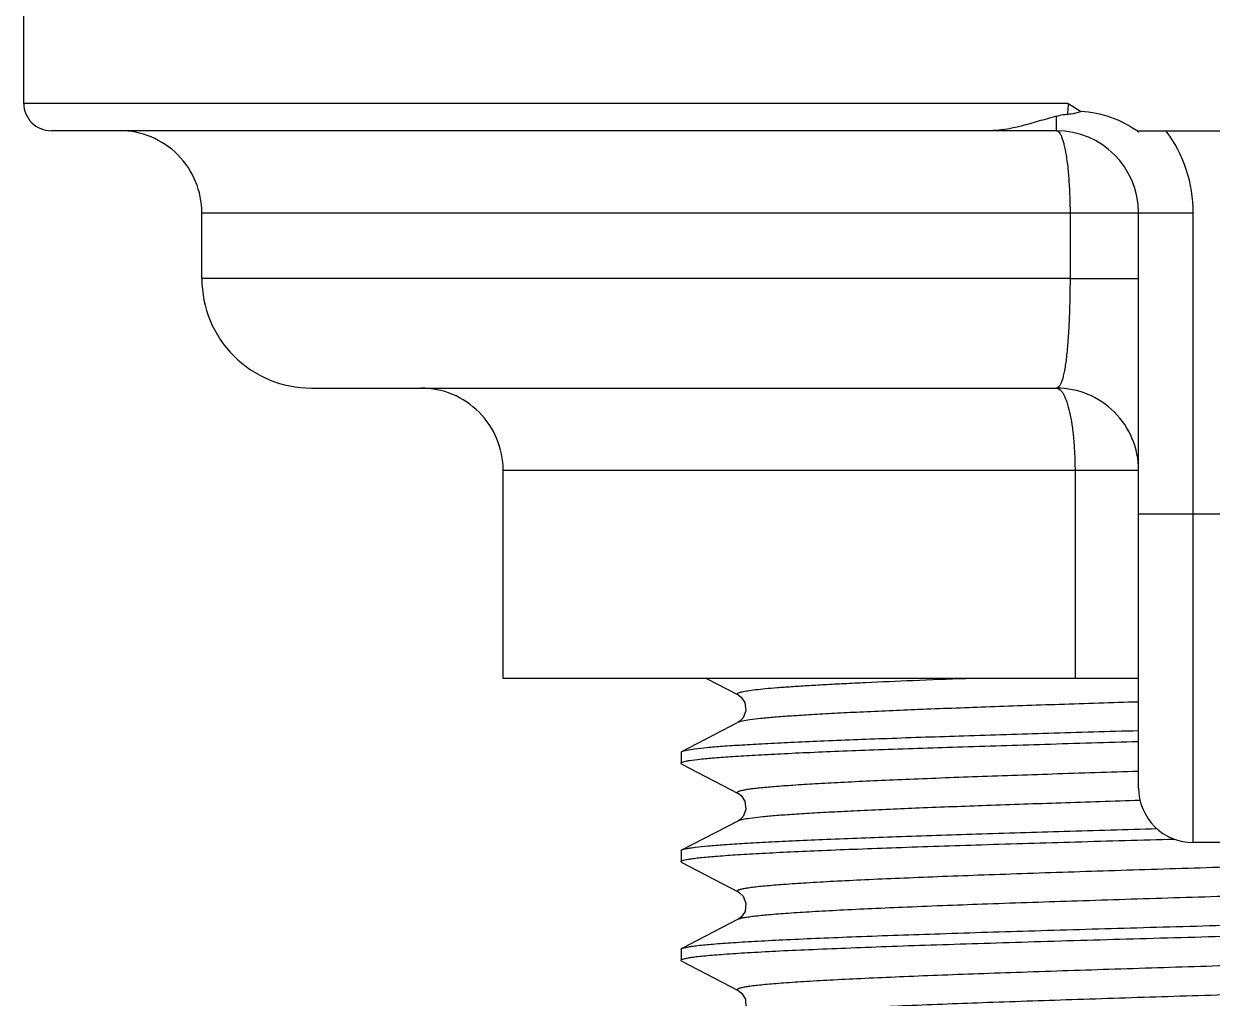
# Model space of a CAD drawing. Header units: millimetres. Extents: x 3495 to 4455, y 26793 to 27144.
# Drawn here: x 4280.01 to 4301.65, y 26969.95 to 26987.7 of the extents above; entities that cross this region are included whole.
import ezdxf

# ---------------------------------------------------------------- set-up
doc = ezdxf.new("R2010")
doc.units = ezdxf.units.MM

msp = doc.modelspace()

# ---------------------------------------------------------------- linework, layer by layer
for points in [[(4280.013, 26986.247), (4280.013, 26986.247), (4280.013, 26988.74), (4280.013, 26988.74)], [(4293.022, 26986.247), (4293.022, 26986.247), (4280.013, 26986.247), (4280.013, 26986.247)], [(4299.029, 26986.247), (4299.029, 26986.247), (4293.022, 26986.247), (4293.022, 26986.247)], [(4299.029, 26986.247), (4299.108, 26986.199), (4299.186, 26986.15), (4299.262, 26986.098)], [(4298.815, 26985.749), (4298.815, 26985.749), (4298.815, 26986.015), (4298.815, 26986.015)], [(4298.815, 26985.749), (4298.815, 26985.749), (4280.512, 26985.749), (4280.512, 26985.749)], [(4300.311, 26984.253), (4300.311, 26985.079), (4299.641, 26985.749), (4298.815, 26985.749)], [(4300.311, 26985.725), (4300.308, 26985.728), (4300.305, 26985.73), (4300.301, 26985.732)], [(4300.311, 26985.725), (4300.311, 26985.725), (4300.311, 26985.749), (4300.311, 26985.749)], [(4300.311, 26985.749), (4300.311, 26985.749), (4304.101, 26985.749), (4304.101, 26985.749)], [(4301.308, 26984.253), (4301.308, 26984.792), (4301.133, 26985.317), (4300.81, 26985.749)], [(4283.255, 26983.057), (4283.255, 26983.057), (4283.255, 26984.253), (4283.255, 26984.253)], [(4283.255, 26984.253), (4283.255, 26984.253), (4301.308, 26984.253), (4301.308, 26984.253)], [(4299.063, 26984.253), (4299.063, 26984.253), (4299.063, 26983.057), (4299.063, 26983.057)], [(4300.311, 26973.783), (4300.311, 26973.783), (4300.311, 26984.253), (4300.311, 26984.253)], [(4301.308, 26972.786), (4301.308, 26972.786), (4301.308, 26984.253), (4301.308, 26984.253)], [(4299.063, 26983.057), (4299.063, 26983.057), (4283.255, 26983.057), (4283.255, 26983.057)], [(4299.063, 26983.057), (4299.063, 26983.057), (4300.311, 26983.057), (4300.311, 26983.057)], [(4285.25, 26981.062), (4285.25, 26981.062), (4298.815, 26981.062), (4298.815, 26981.062)], [(4288.741, 26975.777), (4288.741, 26975.777), (4288.741, 26979.566), (4288.741, 26979.566)], [(4288.741, 26979.566), (4288.741, 26979.566), (4300.311, 26979.566), (4300.311, 26979.566)], [(4299.154, 26979.566), (4299.154, 26979.566), (4299.154, 26975.777), (4299.154, 26975.777)], [(4304.101, 26978.768), (4304.101, 26978.768), (4300.311, 26978.768), (4300.311, 26978.768)], [(4300.311, 26975.777), (4300.311, 26975.777), (4288.741, 26975.777), (4288.741, 26975.777)], [(4292.446, 26975.777), (4292.446, 26975.777), (4293.022, 26975.477), (4293.022, 26975.477)], [(4291.997, 26974.447), (4291.997, 26974.447), (4293.022, 26974.98), (4293.022, 26974.98)], [(4291.982, 26974.431), (4291.982, 26974.431), (4291.997, 26974.447), (4291.997, 26974.447)], [(4291.982, 26974.431), (4291.982, 26974.431), (4291.982, 26974.232), (4291.982, 26974.232)], [(4291.997, 26974.217), (4291.997, 26974.217), (4291.982, 26974.232), (4291.982, 26974.232)], [(4291.997, 26974.217), (4291.997, 26974.217), (4293.022, 26973.682), (4293.022, 26973.682)], [(4291.997, 26972.652), (4291.997, 26972.652), (4293.022, 26973.185), (4293.022, 26973.185)], [(4291.982, 26972.636), (4291.982, 26972.636), (4291.997, 26972.652), (4291.997, 26972.652)], [(4291.982, 26972.636), (4291.982, 26972.636), (4291.982, 26972.437), (4291.982, 26972.437)], [(4303.104, 26972.786), (4303.104, 26972.786), (4301.308, 26972.786), (4301.308, 26972.786)], [(4291.997, 26972.422), (4291.997, 26972.422), (4291.982, 26972.437), (4291.982, 26972.437)], [(4291.997, 26972.422), (4291.997, 26972.422), (4293.022, 26971.888), (4293.022, 26971.888)], [(4293.022, 26971.391), (4293.022, 26971.391), (4291.997, 26970.856), (4291.997, 26970.856)], [(4291.982, 26970.842), (4291.982, 26970.842), (4291.997, 26970.856), (4291.997, 26970.856)], [(4291.982, 26970.842), (4291.982, 26970.842), (4291.982, 26970.642), (4291.982, 26970.642)], [(4291.997, 26970.627), (4291.997, 26970.627), (4291.982, 26970.642), (4291.982, 26970.642)], [(4291.997, 26970.627), (4291.997, 26970.627), (4293.022, 26970.093), (4293.022, 26970.093)]]:
    msp.add_open_spline(points, degree=3)
for points, knots in [([(4280.013, 26986.247), (4280.013, 26986.115), (4280.066, 26985.988), (4280.16, 26985.895), (4280.16, 26985.895), (4280.253, 26985.801), (4280.38, 26985.749), (4280.512, 26985.749)], [0, 0, 0, 0, 0.5, 0.5, 0.5, 0.5, 1, 1, 1, 1]), ([(4299.029, 26986.247), (4299.029, 26986.23), (4299.028, 26986.213), (4299.028, 26986.197), (4299.028, 26986.197), (4299.026, 26986.148), (4299.021, 26986.098), (4299.013, 26986.051)], [0, 0, 0, 0, 0.5, 0.5, 0.5, 0.5, 1, 1, 1, 1]), ([(4298.815, 26986.015), (4298.705, 26985.984), (4298.596, 26985.951), (4298.487, 26985.921), (4298.487, 26985.921), (4298.382, 26985.89), (4298.277, 26985.861), (4298.172, 26985.834), (4298.172, 26985.834), (4297.978, 26985.786), (4297.78, 26985.749), (4297.581, 26985.749)], [0, 0, 0, 0, 0.333333, 0.333333, 0.333333, 0.333333, 0.666667, 0.666667, 0.666667, 0.666667, 1, 1, 1, 1]), ([(4298.815, 26986.015), (4298.831, 26986.02), (4298.846, 26986.024), (4298.863, 26986.028), (4298.863, 26986.028), (4298.912, 26986.039), (4298.963, 26986.047), (4299.013, 26986.051)], [0, 0, 0, 0, 0.5, 0.5, 0.5, 0.5, 1, 1, 1, 1]), ([(4299.013, 26986.051), (4299.034, 26986.053), (4299.056, 26986.055), (4299.077, 26986.058), (4299.077, 26986.058), (4299.14, 26986.065), (4299.203, 26986.078), (4299.262, 26986.098)], [0, 0, 0, 0, 0.5, 0.5, 0.5, 0.5, 1, 1, 1, 1]), ([(4300.301, 26985.732), (4300.151, 26985.841), (4299.983, 26985.928), (4299.807, 26985.99), (4299.807, 26985.99), (4299.632, 26986.052), (4299.447, 26986.088), (4299.262, 26986.098)], [0, 0, 0, 0, 0.5, 0.5, 0.5, 0.5, 1, 1, 1, 1]), ([(4283.255, 26984.253), (4283.255, 26984.649), (4283.098, 26985.03), (4282.817, 26985.311), (4282.817, 26985.311), (4282.536, 26985.591), (4282.155, 26985.749), (4281.759, 26985.749)], [0, 0, 0, 0, 0.5, 0.5, 0.5, 0.5, 1, 1, 1, 1]), ([(4298.815, 26985.749), (4298.833, 26985.749), (4298.851, 26985.735), (4298.863, 26985.72), (4298.863, 26985.72), (4298.873, 26985.709), (4298.88, 26985.696), (4298.886, 26985.684), (4298.886, 26985.684), (4298.896, 26985.668), (4298.903, 26985.651), (4298.91, 26985.635), (4298.91, 26985.635), (4298.918, 26985.614), (4298.925, 26985.593), (4298.932, 26985.572), (4298.932, 26985.572), (4298.94, 26985.547), (4298.946, 26985.522), (4298.953, 26985.496), (4298.953, 26985.496), (4298.968, 26985.435), (4298.98, 26985.373), (4298.99, 26985.311), (4298.99, 26985.311), (4299.003, 26985.235), (4299.013, 26985.16), (4299.021, 26985.084), (4299.021, 26985.084), (4299.031, 26984.998), (4299.038, 26984.912), (4299.044, 26984.826), (4299.044, 26984.826), (4299.057, 26984.634), (4299.063, 26984.443), (4299.063, 26984.253)], [0, 0, 0, 0, 0.111111, 0.111111, 0.111111, 0.111111, 0.222222, 0.222222, 0.222222, 0.222222, 0.333333, 0.333333, 0.333333, 0.333333, 0.444444, 0.444444, 0.444444, 0.444444, 0.555556, 0.555556, 0.555556, 0.555556, 0.666667, 0.666667, 0.666667, 0.666667, 0.777778, 0.777778, 0.777778, 0.777778, 0.888889, 0.888889, 0.888889, 0.888889, 1, 1, 1, 1]), ([(4283.255, 26983.057), (4283.255, 26982.527), (4283.465, 26982.02), (4283.839, 26981.647), (4283.839, 26981.647), (4284.214, 26981.272), (4284.72, 26981.062), (4285.25, 26981.062)], [0, 0, 0, 0, 0.5, 0.5, 0.5, 0.5, 1, 1, 1, 1]), ([(4299.063, 26983.057), (4299.063, 26982.924), (4299.062, 26982.791), (4299.058, 26982.658), (4299.058, 26982.658), (4299.056, 26982.531), (4299.052, 26982.403), (4299.046, 26982.276), (4299.046, 26982.276), (4299.041, 26982.161), (4299.034, 26982.045), (4299.026, 26981.928), (4299.026, 26981.928), (4299.018, 26981.828), (4299.009, 26981.727), (4298.997, 26981.627), (4298.997, 26981.627), (4298.988, 26981.546), (4298.976, 26981.465), (4298.961, 26981.384), (4298.961, 26981.384), (4298.955, 26981.351), (4298.949, 26981.318), (4298.94, 26981.286), (4298.94, 26981.286), (4298.934, 26981.259), (4298.927, 26981.233), (4298.918, 26981.206), (4298.918, 26981.206), (4298.911, 26981.185), (4298.904, 26981.164), (4298.895, 26981.143), (4298.895, 26981.143), (4298.887, 26981.127), (4298.879, 26981.112), (4298.869, 26981.098), (4298.869, 26981.098), (4298.861, 26981.087), (4298.853, 26981.078), (4298.842, 26981.071), (4298.842, 26981.071), (4298.834, 26981.066), (4298.824, 26981.062), (4298.815, 26981.062)], [0, 0, 0, 0, 0.090909, 0.090909, 0.090909, 0.090909, 0.181818, 0.181818, 0.181818, 0.181818, 0.272727, 0.272727, 0.272727, 0.272727, 0.363636, 0.363636, 0.363636, 0.363636, 0.454545, 0.454545, 0.454545, 0.454545, 0.545455, 0.545455, 0.545455, 0.545455, 0.636364, 0.636364, 0.636364, 0.636364, 0.727273, 0.727273, 0.727273, 0.727273, 0.818182, 0.818182, 0.818182, 0.818182, 0.909091, 0.909091, 0.909091, 0.909091, 1, 1, 1, 1]), ([(4288.741, 26979.566), (4288.741, 26979.963), (4288.583, 26980.344), (4288.302, 26980.624), (4288.302, 26980.624), (4288.022, 26980.905), (4287.641, 26981.062), (4287.245, 26981.062)], [0, 0, 0, 0, 0.5, 0.5, 0.5, 0.5, 1, 1, 1, 1]), ([(4300.311, 26979.566), (4300.311, 26979.963), (4300.154, 26980.344), (4299.873, 26980.624), (4299.873, 26980.624), (4299.592, 26980.905), (4299.211, 26981.062), (4298.815, 26981.062)], [0, 0, 0, 0, 0.5, 0.5, 0.5, 0.5, 1, 1, 1, 1]), ([(4298.815, 26981.062), (4298.839, 26981.062), (4298.862, 26981.049), (4298.881, 26981.033), (4298.881, 26981.033), (4298.893, 26981.023), (4298.904, 26981.01), (4298.913, 26980.998), (4298.913, 26980.998), (4298.925, 26980.982), (4298.935, 26980.965), (4298.945, 26980.949), (4298.945, 26980.949), (4298.969, 26980.905), (4298.987, 26980.857), (4299.004, 26980.81), (4299.004, 26980.81), (4299.023, 26980.749), (4299.04, 26980.687), (4299.054, 26980.624), (4299.054, 26980.624), (4299.072, 26980.549), (4299.085, 26980.473), (4299.097, 26980.398), (4299.097, 26980.398), (4299.11, 26980.311), (4299.12, 26980.225), (4299.128, 26980.138), (4299.128, 26980.138), (4299.136, 26980.045), (4299.143, 26979.951), (4299.147, 26979.858), (4299.147, 26979.858), (4299.151, 26979.761), (4299.154, 26979.664), (4299.154, 26979.566)], [0, 0, 0, 0, 0.111111, 0.111111, 0.111111, 0.111111, 0.222222, 0.222222, 0.222222, 0.222222, 0.333333, 0.333333, 0.333333, 0.333333, 0.444444, 0.444444, 0.444444, 0.444444, 0.555556, 0.555556, 0.555556, 0.555556, 0.666667, 0.666667, 0.666667, 0.666667, 0.777778, 0.777778, 0.777778, 0.777778, 0.888889, 0.888889, 0.888889, 0.888889, 1, 1, 1, 1]), ([(4293.022, 26975.477), (4293.017, 26975.48), (4293.012, 26975.482), (4293.009, 26975.486), (4293.009, 26975.486), (4293.006, 26975.49), (4293.005, 26975.493), (4293.005, 26975.496), (4293.005, 26975.496), (4293.006, 26975.5), (4293.009, 26975.503), (4293.013, 26975.505), (4293.013, 26975.505), (4293.018, 26975.51), (4293.024, 26975.512), (4293.029, 26975.514), (4293.029, 26975.514), (4293.049, 26975.523), (4293.071, 26975.529), (4293.093, 26975.534), (4293.093, 26975.534), (4293.127, 26975.541), (4293.161, 26975.547), (4293.195, 26975.552), (4293.195, 26975.552), (4293.241, 26975.559), (4293.289, 26975.565), (4293.336, 26975.571), (4293.336, 26975.571), (4293.396, 26975.578), (4293.456, 26975.584), (4293.515, 26975.59), (4293.515, 26975.59), (4293.588, 26975.597), (4293.66, 26975.603), (4293.732, 26975.608), (4293.732, 26975.608), (4293.816, 26975.615), (4293.901, 26975.622), (4293.986, 26975.627), (4293.986, 26975.627), (4294.082, 26975.634), (4294.178, 26975.64), (4294.274, 26975.646), (4294.274, 26975.646), (4294.382, 26975.652), (4294.489, 26975.659), (4294.597, 26975.665), (4294.597, 26975.665), (4294.716, 26975.672), (4294.834, 26975.677), (4294.953, 26975.683), (4294.953, 26975.683), (4295.082, 26975.69), (4295.21, 26975.696), (4295.34, 26975.702), (4295.34, 26975.702), (4295.627, 26975.716), (4295.913, 26975.728), (4296.201, 26975.74), (4296.201, 26975.74), (4296.522, 26975.753), (4296.843, 26975.765), (4297.165, 26975.777)], [0, 0, 0, 0, 0.0625, 0.0625, 0.0625, 0.0625, 0.125, 0.125, 0.125, 0.125, 0.1875, 0.1875, 0.1875, 0.1875, 0.25, 0.25, 0.25, 0.25, 0.3125, 0.3125, 0.3125, 0.3125, 0.375, 0.375, 0.375, 0.375, 0.4375, 0.4375, 0.4375, 0.4375, 0.5, 0.5, 0.5, 0.5, 0.5625, 0.5625, 0.5625, 0.5625, 0.625, 0.625, 0.625, 0.625, 0.6875, 0.6875, 0.6875, 0.6875, 0.75, 0.75, 0.75, 0.75, 0.8125, 0.8125, 0.8125, 0.8125, 0.875, 0.875, 0.875, 0.875, 0.9375, 0.9375, 0.9375, 0.9375, 1, 1, 1, 1]), ([(4293.022, 26975.477), (4293.022, 26975.477), (4293.029, 26975.473), (4293.029, 26975.473), (4293.029, 26975.473), (4293.029, 26975.473), (4293.077, 26975.436), (4293.077, 26975.436), (4293.077, 26975.436), (4293.077, 26975.436), (4293.145, 26975.336), (4293.145, 26975.336), (4293.145, 26975.336), (4293.145, 26975.336), (4293.163, 26975.185), (4293.163, 26975.185), (4293.163, 26975.185), (4293.163, 26975.185), (4293.109, 26975.059), (4293.109, 26975.059), (4293.109, 26975.059), (4293.109, 26975.059), (4293.048, 26974.998), (4293.048, 26974.998), (4293.048, 26974.998), (4293.048, 26974.998), (4293.022, 26974.98), (4293.022, 26974.98)], [0, 0, 0, 0, 0.142857, 0.142857, 0.142857, 0.142857, 0.285714, 0.285714, 0.285714, 0.285714, 0.428571, 0.428571, 0.428571, 0.428571, 0.571429, 0.571429, 0.571429, 0.571429, 0.714286, 0.714286, 0.714286, 0.714286, 0.857143, 0.857143, 0.857143, 0.857143, 1, 1, 1, 1]), ([(4293.022, 26974.98), (4293.031, 26974.985), (4293.042, 26974.989), (4293.052, 26974.992), (4293.052, 26974.992), (4293.067, 26974.997), (4293.082, 26975), (4293.097, 26975.003), (4293.097, 26975.003), (4293.142, 26975.013), (4293.187, 26975.021), (4293.232, 26975.027), (4293.232, 26975.027), (4293.297, 26975.036), (4293.363, 26975.043), (4293.427, 26975.05), (4293.427, 26975.05), (4293.511, 26975.059), (4293.596, 26975.067), (4293.681, 26975.073), (4293.681, 26975.073), (4293.784, 26975.082), (4293.887, 26975.09), (4293.99, 26975.097), (4293.99, 26975.097), (4294.111, 26975.105), (4294.233, 26975.113), (4294.354, 26975.12), (4294.354, 26975.12), (4294.493, 26975.128), (4294.631, 26975.136), (4294.77, 26975.143), (4294.77, 26975.143), (4294.925, 26975.151), (4295.081, 26975.16), (4295.235, 26975.166), (4295.235, 26975.166), (4295.591, 26975.184), (4295.947, 26975.199), (4296.301, 26975.213), (4296.301, 26975.213), (4296.709, 26975.229), (4297.117, 26975.245), (4297.524, 26975.259), (4297.524, 26975.259), (4297.972, 26975.276), (4298.421, 26975.291), (4298.87, 26975.306), (4298.87, 26975.306), (4299.348, 26975.323), (4299.826, 26975.338), (4300.305, 26975.352)], [0, 0, 0, 0, 0.076923, 0.076923, 0.076923, 0.076923, 0.153846, 0.153846, 0.153846, 0.153846, 0.230769, 0.230769, 0.230769, 0.230769, 0.307692, 0.307692, 0.307692, 0.307692, 0.384615, 0.384615, 0.384615, 0.384615, 0.461538, 0.461538, 0.461538, 0.461538, 0.538462, 0.538462, 0.538462, 0.538462, 0.615385, 0.615385, 0.615385, 0.615385, 0.692308, 0.692308, 0.692308, 0.692308, 0.769231, 0.769231, 0.769231, 0.769231, 0.846154, 0.846154, 0.846154, 0.846154, 0.923077, 0.923077, 0.923077, 0.923077, 1, 1, 1, 1]), ([(4291.997, 26974.447), (4292.007, 26974.452), (4292.018, 26974.455), (4292.029, 26974.458), (4292.029, 26974.458), (4292.045, 26974.463), (4292.061, 26974.467), (4292.078, 26974.47), (4292.078, 26974.47), (4292.128, 26974.481), (4292.178, 26974.487), (4292.228, 26974.494), (4292.228, 26974.494), (4292.302, 26974.503), (4292.375, 26974.511), (4292.449, 26974.517), (4292.449, 26974.517), (4292.544, 26974.527), (4292.64, 26974.534), (4292.735, 26974.542), (4292.735, 26974.542), (4292.853, 26974.55), (4292.97, 26974.558), (4293.088, 26974.566), (4293.088, 26974.566), (4293.226, 26974.574), (4293.365, 26974.581), (4293.504, 26974.589), (4293.504, 26974.589), (4293.663, 26974.597), (4293.82, 26974.605), (4293.979, 26974.613), (4293.979, 26974.613), (4294.157, 26974.621), (4294.335, 26974.629), (4294.512, 26974.636), (4294.512, 26974.636), (4294.919, 26974.654), (4295.325, 26974.669), (4295.732, 26974.684), (4295.732, 26974.684), (4296.198, 26974.701), (4296.665, 26974.717), (4297.132, 26974.732), (4297.132, 26974.732), (4297.644, 26974.748), (4298.158, 26974.763), (4298.67, 26974.779), (4298.67, 26974.779), (4299.216, 26974.795), (4299.762, 26974.811), (4300.307, 26974.827)], [0, 0, 0, 0, 0.076923, 0.076923, 0.076923, 0.076923, 0.153846, 0.153846, 0.153846, 0.153846, 0.230769, 0.230769, 0.230769, 0.230769, 0.307692, 0.307692, 0.307692, 0.307692, 0.384615, 0.384615, 0.384615, 0.384615, 0.461538, 0.461538, 0.461538, 0.461538, 0.538462, 0.538462, 0.538462, 0.538462, 0.615385, 0.615385, 0.615385, 0.615385, 0.692308, 0.692308, 0.692308, 0.692308, 0.769231, 0.769231, 0.769231, 0.769231, 0.846154, 0.846154, 0.846154, 0.846154, 0.923077, 0.923077, 0.923077, 0.923077, 1, 1, 1, 1]), ([(4291.982, 26974.232), (4291.982, 26974.237), (4291.987, 26974.241), (4291.992, 26974.244), (4291.992, 26974.244), (4292.002, 26974.251), (4292.011, 26974.253), (4292.021, 26974.257), (4292.021, 26974.257), (4292.036, 26974.261), (4292.052, 26974.265), (4292.068, 26974.269), (4292.068, 26974.269), (4292.09, 26974.274), (4292.113, 26974.277), (4292.135, 26974.281), (4292.135, 26974.281), (4292.198, 26974.291), (4292.262, 26974.299), (4292.325, 26974.306), (4292.325, 26974.306), (4292.413, 26974.316), (4292.5, 26974.323), (4292.588, 26974.33), (4292.588, 26974.33), (4292.7, 26974.34), (4292.812, 26974.348), (4292.924, 26974.355), (4292.924, 26974.355), (4293.058, 26974.365), (4293.194, 26974.372), (4293.328, 26974.38), (4293.328, 26974.38), (4293.486, 26974.389), (4293.643, 26974.397), (4293.8, 26974.404), (4293.8, 26974.404), (4293.978, 26974.414), (4294.156, 26974.422), (4294.334, 26974.429), (4294.334, 26974.429), (4294.532, 26974.438), (4294.729, 26974.446), (4294.927, 26974.454), (4294.927, 26974.454), (4295.143, 26974.463), (4295.358, 26974.471), (4295.574, 26974.479), (4295.574, 26974.479), (4296.054, 26974.497), (4296.533, 26974.512), (4297.013, 26974.528), (4297.013, 26974.528), (4297.544, 26974.546), (4298.075, 26974.561), (4298.606, 26974.578), (4298.606, 26974.578), (4299.173, 26974.595), (4299.741, 26974.611), (4300.307, 26974.627)], [0, 0, 0, 0, 0.066667, 0.066667, 0.066667, 0.066667, 0.133333, 0.133333, 0.133333, 0.133333, 0.2, 0.2, 0.2, 0.2, 0.266667, 0.266667, 0.266667, 0.266667, 0.333333, 0.333333, 0.333333, 0.333333, 0.4, 0.4, 0.4, 0.4, 0.466667, 0.466667, 0.466667, 0.466667, 0.533333, 0.533333, 0.533333, 0.533333, 0.6, 0.6, 0.6, 0.6, 0.666667, 0.666667, 0.666667, 0.666667, 0.733333, 0.733333, 0.733333, 0.733333, 0.8, 0.8, 0.8, 0.8, 0.866667, 0.866667, 0.866667, 0.866667, 0.933333, 0.933333, 0.933333, 0.933333, 1, 1, 1, 1]), ([(4293.022, 26973.682), (4293.018, 26973.684), (4293.014, 26973.687), (4293.012, 26973.689), (4293.012, 26973.689), (4293.009, 26973.691), (4293.008, 26973.692), (4293.006, 26973.695), (4293.006, 26973.695), (4293.005, 26973.697), (4293.005, 26973.7), (4293.005, 26973.701), (4293.005, 26973.701), (4293.006, 26973.704), (4293.008, 26973.706), (4293.009, 26973.708), (4293.009, 26973.708), (4293.012, 26973.711), (4293.014, 26973.712), (4293.018, 26973.714), (4293.018, 26973.714), (4293.022, 26973.716), (4293.026, 26973.719), (4293.03, 26973.721), (4293.03, 26973.721), (4293.036, 26973.723), (4293.042, 26973.725), (4293.048, 26973.727), (4293.048, 26973.727), (4293.055, 26973.729), (4293.063, 26973.731), (4293.07, 26973.733), (4293.07, 26973.733), (4293.088, 26973.738), (4293.107, 26973.742), (4293.127, 26973.746), (4293.127, 26973.746), (4293.152, 26973.75), (4293.177, 26973.755), (4293.202, 26973.759), (4293.202, 26973.759), (4293.233, 26973.763), (4293.265, 26973.767), (4293.295, 26973.771), (4293.295, 26973.771), (4293.332, 26973.776), (4293.369, 26973.78), (4293.406, 26973.784), (4293.406, 26973.784), (4293.449, 26973.789), (4293.491, 26973.793), (4293.534, 26973.797), (4293.534, 26973.797), (4293.582, 26973.801), (4293.631, 26973.805), (4293.679, 26973.809), (4293.679, 26973.809), (4293.792, 26973.819), (4293.906, 26973.827), (4294.019, 26973.834), (4294.019, 26973.834), (4294.154, 26973.844), (4294.289, 26973.853), (4294.424, 26973.86), (4294.424, 26973.86), (4294.58, 26973.869), (4294.735, 26973.878), (4294.891, 26973.886), (4294.891, 26973.886), (4295.065, 26973.894), (4295.24, 26973.903), (4295.415, 26973.911), (4295.415, 26973.911), (4295.608, 26973.92), (4295.8, 26973.928), (4295.992, 26973.937), (4295.992, 26973.937), (4296.202, 26973.945), (4296.41, 26973.953), (4296.619, 26973.962), (4296.619, 26973.962), (4296.843, 26973.971), (4297.067, 26973.979), (4297.29, 26973.987), (4297.29, 26973.987), (4297.774, 26974.005), (4298.258, 26974.021), (4298.743, 26974.038), (4298.743, 26974.038), (4299.263, 26974.055), (4299.784, 26974.072), (4300.304, 26974.089)], [0, 0, 0, 0, 0.043478, 0.043478, 0.043478, 0.043478, 0.086957, 0.086957, 0.086957, 0.086957, 0.130435, 0.130435, 0.130435, 0.130435, 0.173913, 0.173913, 0.173913, 0.173913, 0.217391, 0.217391, 0.217391, 0.217391, 0.26087, 0.26087, 0.26087, 0.26087, 0.304348, 0.304348, 0.304348, 0.304348, 0.347826, 0.347826, 0.347826, 0.347826, 0.391304, 0.391304, 0.391304, 0.391304, 0.434783, 0.434783, 0.434783, 0.434783, 0.478261, 0.478261, 0.478261, 0.478261, 0.521739, 0.521739, 0.521739, 0.521739, 0.565217, 0.565217, 0.565217, 0.565217, 0.608696, 0.608696, 0.608696, 0.608696, 0.652174, 0.652174, 0.652174, 0.652174, 0.695652, 0.695652, 0.695652, 0.695652, 0.73913, 0.73913, 0.73913, 0.73913, 0.782609, 0.782609, 0.782609, 0.782609, 0.826087, 0.826087, 0.826087, 0.826087, 0.869565, 0.869565, 0.869565, 0.869565, 0.913043, 0.913043, 0.913043, 0.913043, 0.956522, 0.956522, 0.956522, 0.956522, 1, 1, 1, 1]), ([(4293.022, 26973.682), (4293.022, 26973.682), (4293.029, 26973.678), (4293.029, 26973.678), (4293.029, 26973.678), (4293.029, 26973.678), (4293.078, 26973.641), (4293.078, 26973.641), (4293.078, 26973.641), (4293.078, 26973.641), (4293.145, 26973.54), (4293.145, 26973.54), (4293.145, 26973.54), (4293.145, 26973.54), (4293.163, 26973.391), (4293.163, 26973.391), (4293.163, 26973.391), (4293.163, 26973.391), (4293.109, 26973.264), (4293.109, 26973.264), (4293.109, 26973.264), (4293.109, 26973.264), (4293.048, 26973.203), (4293.048, 26973.203), (4293.048, 26973.203), (4293.048, 26973.203), (4293.022, 26973.185), (4293.022, 26973.185)], [0, 0, 0, 0, 0.142857, 0.142857, 0.142857, 0.142857, 0.285714, 0.285714, 0.285714, 0.285714, 0.428571, 0.428571, 0.428571, 0.428571, 0.571429, 0.571429, 0.571429, 0.571429, 0.714286, 0.714286, 0.714286, 0.714286, 0.857143, 0.857143, 0.857143, 0.857143, 1, 1, 1, 1]), ([(4300.311, 26973.783), (4300.311, 26973.519), (4300.416, 26973.265), (4300.603, 26973.078), (4300.603, 26973.078), (4300.79, 26972.891), (4301.043, 26972.786), (4301.308, 26972.786)], [0, 0, 0, 0, 0.5, 0.5, 0.5, 0.5, 1, 1, 1, 1]), ([(4293.022, 26973.185), (4293.031, 26973.19), (4293.042, 26973.195), (4293.052, 26973.197), (4293.052, 26973.197), (4293.067, 26973.202), (4293.082, 26973.205), (4293.098, 26973.209), (4293.098, 26973.209), (4293.142, 26973.219), (4293.187, 26973.226), (4293.233, 26973.232), (4293.233, 26973.232), (4293.299, 26973.241), (4293.363, 26973.249), (4293.429, 26973.256), (4293.429, 26973.256), (4293.514, 26973.264), (4293.599, 26973.272), (4293.683, 26973.279), (4293.683, 26973.279), (4293.787, 26973.288), (4293.89, 26973.295), (4293.994, 26973.303), (4293.994, 26973.303), (4294.116, 26973.311), (4294.238, 26973.318), (4294.36, 26973.326), (4294.36, 26973.326), (4294.499, 26973.334), (4294.639, 26973.342), (4294.778, 26973.349), (4294.778, 26973.349), (4294.934, 26973.357), (4295.089, 26973.365), (4295.245, 26973.372), (4295.245, 26973.372), (4295.602, 26973.389), (4295.959, 26973.405), (4296.316, 26973.419), (4296.316, 26973.419), (4296.725, 26973.436), (4297.134, 26973.451), (4297.543, 26973.465), (4297.543, 26973.465), (4297.994, 26973.482), (4298.444, 26973.497), (4298.895, 26973.512), (4298.895, 26973.512), (4299.374, 26973.528), (4299.854, 26973.544), (4300.334, 26973.559)], [0, 0, 0, 0, 0.076923, 0.076923, 0.076923, 0.076923, 0.153846, 0.153846, 0.153846, 0.153846, 0.230769, 0.230769, 0.230769, 0.230769, 0.307692, 0.307692, 0.307692, 0.307692, 0.384615, 0.384615, 0.384615, 0.384615, 0.461538, 0.461538, 0.461538, 0.461538, 0.538462, 0.538462, 0.538462, 0.538462, 0.615385, 0.615385, 0.615385, 0.615385, 0.692308, 0.692308, 0.692308, 0.692308, 0.769231, 0.769231, 0.769231, 0.769231, 0.846154, 0.846154, 0.846154, 0.846154, 0.923077, 0.923077, 0.923077, 0.923077, 1, 1, 1, 1]), ([(4291.997, 26972.652), (4292.007, 26972.657), (4292.018, 26972.66), (4292.03, 26972.664), (4292.03, 26972.664), (4292.046, 26972.669), (4292.064, 26972.673), (4292.08, 26972.676), (4292.08, 26972.676), (4292.104, 26972.68), (4292.127, 26972.684), (4292.15, 26972.689), (4292.15, 26972.689), (4292.179, 26972.693), (4292.209, 26972.697), (4292.238, 26972.7), (4292.238, 26972.7), (4292.315, 26972.71), (4292.391, 26972.718), (4292.468, 26972.724), (4292.468, 26972.724), (4292.568, 26972.733), (4292.668, 26972.742), (4292.768, 26972.749), (4292.768, 26972.749), (4292.891, 26972.758), (4293.014, 26972.766), (4293.137, 26972.773), (4293.137, 26972.773), (4293.283, 26972.782), (4293.427, 26972.79), (4293.573, 26972.797), (4293.573, 26972.797), (4293.739, 26972.807), (4293.904, 26972.815), (4294.07, 26972.822), (4294.07, 26972.822), (4294.256, 26972.831), (4294.442, 26972.839), (4294.627, 26972.846), (4294.627, 26972.846), (4295.053, 26972.864), (4295.477, 26972.881), (4295.902, 26972.895), (4295.902, 26972.895), (4296.388, 26972.912), (4296.874, 26972.929), (4297.359, 26972.944), (4297.359, 26972.944), (4297.893, 26972.961), (4298.425, 26972.977), (4298.958, 26972.993), (4298.958, 26972.993), (4299.522, 26973.009), (4300.086, 26973.025), (4300.65, 26973.042)], [0, 0, 0, 0, 0.071429, 0.071429, 0.071429, 0.071429, 0.142857, 0.142857, 0.142857, 0.142857, 0.214286, 0.214286, 0.214286, 0.214286, 0.285714, 0.285714, 0.285714, 0.285714, 0.357143, 0.357143, 0.357143, 0.357143, 0.428571, 0.428571, 0.428571, 0.428571, 0.5, 0.5, 0.5, 0.5, 0.571429, 0.571429, 0.571429, 0.571429, 0.642857, 0.642857, 0.642857, 0.642857, 0.714286, 0.714286, 0.714286, 0.714286, 0.785714, 0.785714, 0.785714, 0.785714, 0.857143, 0.857143, 0.857143, 0.857143, 0.928571, 0.928571, 0.928571, 0.928571, 1, 1, 1, 1]), ([(4291.982, 26972.437), (4291.982, 26972.443), (4291.987, 26972.447), (4291.993, 26972.45), (4291.993, 26972.45), (4292.003, 26972.457), (4292.014, 26972.46), (4292.024, 26972.463), (4292.024, 26972.463), (4292.041, 26972.468), (4292.059, 26972.472), (4292.076, 26972.476), (4292.076, 26972.476), (4292.101, 26972.481), (4292.125, 26972.485), (4292.149, 26972.488), (4292.149, 26972.488), (4292.181, 26972.493), (4292.213, 26972.497), (4292.243, 26972.502), (4292.243, 26972.502), (4292.282, 26972.507), (4292.32, 26972.511), (4292.358, 26972.515), (4292.358, 26972.515), (4292.454, 26972.525), (4292.55, 26972.533), (4292.646, 26972.541), (4292.646, 26972.541), (4292.769, 26972.55), (4292.891, 26972.558), (4293.014, 26972.566), (4293.014, 26972.566), (4293.161, 26972.576), (4293.309, 26972.584), (4293.456, 26972.592), (4293.456, 26972.592), (4293.628, 26972.601), (4293.8, 26972.61), (4293.971, 26972.618), (4293.971, 26972.618), (4294.165, 26972.627), (4294.359, 26972.635), (4294.553, 26972.644), (4294.553, 26972.644), (4294.768, 26972.653), (4294.983, 26972.662), (4295.198, 26972.669), (4295.198, 26972.669), (4295.432, 26972.679), (4295.666, 26972.688), (4295.9, 26972.696), (4295.9, 26972.696), (4296.418, 26972.714), (4296.935, 26972.731), (4297.454, 26972.748), (4297.454, 26972.748), (4298.023, 26972.766), (4298.593, 26972.782), (4299.163, 26972.799), (4299.163, 26972.799), (4299.766, 26972.817), (4300.369, 26972.834), (4300.972, 26972.851)], [0, 0, 0, 0, 0.0625, 0.0625, 0.0625, 0.0625, 0.125, 0.125, 0.125, 0.125, 0.1875, 0.1875, 0.1875, 0.1875, 0.25, 0.25, 0.25, 0.25, 0.3125, 0.3125, 0.3125, 0.3125, 0.375, 0.375, 0.375, 0.375, 0.4375, 0.4375, 0.4375, 0.4375, 0.5, 0.5, 0.5, 0.5, 0.5625, 0.5625, 0.5625, 0.5625, 0.625, 0.625, 0.625, 0.625, 0.6875, 0.6875, 0.6875, 0.6875, 0.75, 0.75, 0.75, 0.75, 0.8125, 0.8125, 0.8125, 0.8125, 0.875, 0.875, 0.875, 0.875, 0.9375, 0.9375, 0.9375, 0.9375, 1, 1, 1, 1]), ([(4293.022, 26971.888), (4293.015, 26971.891), (4293.008, 26971.895), (4293.006, 26971.902), (4293.006, 26971.902), (4293.005, 26971.903), (4293.005, 26971.907), (4293.006, 26971.908), (4293.006, 26971.908), (4293.008, 26971.912), (4293.009, 26971.913), (4293.012, 26971.916), (4293.012, 26971.916), (4293.016, 26971.918), (4293.019, 26971.921), (4293.024, 26971.923), (4293.024, 26971.923), (4293.029, 26971.925), (4293.035, 26971.927), (4293.041, 26971.93), (4293.041, 26971.93), (4293.048, 26971.932), (4293.056, 26971.934), (4293.063, 26971.937), (4293.063, 26971.937), (4293.073, 26971.939), (4293.082, 26971.942), (4293.091, 26971.943), (4293.091, 26971.943), (4293.115, 26971.949), (4293.14, 26971.953), (4293.164, 26971.957), (4293.164, 26971.957), (4293.195, 26971.963), (4293.226, 26971.967), (4293.258, 26971.972), (4293.258, 26971.972), (4293.297, 26971.977), (4293.335, 26971.982), (4293.374, 26971.986), (4293.374, 26971.986), (4293.42, 26971.991), (4293.466, 26971.996), (4293.511, 26972), (4293.511, 26972), (4293.564, 26972.005), (4293.617, 26972.01), (4293.669, 26972.014), (4293.669, 26972.014), (4293.729, 26972.019), (4293.788, 26972.023), (4293.848, 26972.028), (4293.848, 26972.028), (4293.987, 26972.038), (4294.126, 26972.047), (4294.265, 26972.055), (4294.265, 26972.055), (4294.429, 26972.066), (4294.594, 26972.075), (4294.758, 26972.084), (4294.758, 26972.084), (4294.947, 26972.094), (4295.136, 26972.103), (4295.324, 26972.112), (4295.324, 26972.112), (4295.535, 26972.122), (4295.746, 26972.131), (4295.956, 26972.14), (4295.956, 26972.14), (4296.187, 26972.149), (4296.417, 26972.159), (4296.648, 26972.168), (4296.648, 26972.168), (4296.896, 26972.178), (4297.145, 26972.187), (4297.393, 26972.196), (4297.393, 26972.196), (4297.657, 26972.206), (4297.921, 26972.215), (4298.185, 26972.224), (4298.185, 26972.224), (4298.749, 26972.243), (4299.313, 26972.262), (4299.877, 26972.28), (4299.877, 26972.28), (4300.471, 26972.299), (4301.064, 26972.318), (4301.658, 26972.336), (4301.658, 26972.336), (4302.259, 26972.355), (4302.86, 26972.374), (4303.46, 26972.392), (4303.46, 26972.392), (4304.045, 26972.41), (4304.63, 26972.429), (4305.215, 26972.448), (4305.215, 26972.448), (4305.76, 26972.467), (4306.307, 26972.485), (4306.853, 26972.504), (4306.853, 26972.504), (4307.34, 26972.522), (4307.826, 26972.541), (4308.313, 26972.561), (4308.313, 26972.561), (4308.528, 26972.57), (4308.743, 26972.579), (4308.958, 26972.589), (4308.958, 26972.589), (4309.151, 26972.597), (4309.345, 26972.606), (4309.538, 26972.616), (4309.538, 26972.616), (4309.708, 26972.625), (4309.878, 26972.635), (4310.048, 26972.645), (4310.048, 26972.645), (4310.192, 26972.654), (4310.337, 26972.663), (4310.482, 26972.673), (4310.482, 26972.673), (4310.6, 26972.681), (4310.718, 26972.69), (4310.836, 26972.701), (4310.836, 26972.701), (4310.926, 26972.709), (4311.017, 26972.718), (4311.107, 26972.728), (4311.107, 26972.728), (4311.141, 26972.733), (4311.176, 26972.738), (4311.21, 26972.743), (4311.21, 26972.743), (4311.238, 26972.747), (4311.265, 26972.752), (4311.293, 26972.757), (4311.293, 26972.757), (4311.312, 26972.761), (4311.332, 26972.765), (4311.352, 26972.771), (4311.352, 26972.771), (4311.366, 26972.774), (4311.378, 26972.778), (4311.391, 26972.785)], [0, 0, 0, 0, 0.027778, 0.027778, 0.027778, 0.027778, 0.055556, 0.055556, 0.055556, 0.055556, 0.083333, 0.083333, 0.083333, 0.083333, 0.111111, 0.111111, 0.111111, 0.111111, 0.138889, 0.138889, 0.138889, 0.138889, 0.166667, 0.166667, 0.166667, 0.166667, 0.194444, 0.194444, 0.194444, 0.194444, 0.222222, 0.222222, 0.222222, 0.222222, 0.25, 0.25, 0.25, 0.25, 0.277778, 0.277778, 0.277778, 0.277778, 0.305556, 0.305556, 0.305556, 0.305556, 0.333333, 0.333333, 0.333333, 0.333333, 0.361111, 0.361111, 0.361111, 0.361111, 0.388889, 0.388889, 0.388889, 0.388889, 0.416667, 0.416667, 0.416667, 0.416667, 0.444444, 0.444444, 0.444444, 0.444444, 0.472222, 0.472222, 0.472222, 0.472222, 0.5, 0.5, 0.5, 0.5, 0.527778, 0.527778, 0.527778, 0.527778, 0.555556, 0.555556, 0.555556, 0.555556, 0.583333, 0.583333, 0.583333, 0.583333, 0.611111, 0.611111, 0.611111, 0.611111, 0.638889, 0.638889, 0.638889, 0.638889, 0.666667, 0.666667, 0.666667, 0.666667, 0.694444, 0.694444, 0.694444, 0.694444, 0.722222, 0.722222, 0.722222, 0.722222, 0.75, 0.75, 0.75, 0.75, 0.777778, 0.777778, 0.777778, 0.777778, 0.805556, 0.805556, 0.805556, 0.805556, 0.833333, 0.833333, 0.833333, 0.833333, 0.861111, 0.861111, 0.861111, 0.861111, 0.888889, 0.888889, 0.888889, 0.888889, 0.916667, 0.916667, 0.916667, 0.916667, 0.944444, 0.944444, 0.944444, 0.944444, 0.972222, 0.972222, 0.972222, 0.972222, 1, 1, 1, 1]), ([(4293.022, 26971.391), (4293.034, 26971.397), (4293.047, 26971.402), (4293.059, 26971.405), (4293.059, 26971.405), (4293.079, 26971.411), (4293.099, 26971.415), (4293.12, 26971.419), (4293.12, 26971.419), (4293.147, 26971.424), (4293.174, 26971.429), (4293.201, 26971.433), (4293.201, 26971.433), (4293.236, 26971.438), (4293.27, 26971.443), (4293.305, 26971.447), (4293.305, 26971.447), (4293.395, 26971.458), (4293.486, 26971.467), (4293.576, 26971.475), (4293.576, 26971.475), (4293.694, 26971.485), (4293.812, 26971.495), (4293.93, 26971.503), (4293.93, 26971.503), (4294.075, 26971.514), (4294.22, 26971.523), (4294.365, 26971.531), (4294.365, 26971.531), (4294.534, 26971.541), (4294.704, 26971.55), (4294.874, 26971.559), (4294.874, 26971.559), (4295.068, 26971.569), (4295.26, 26971.579), (4295.454, 26971.587), (4295.454, 26971.587), (4295.669, 26971.597), (4295.884, 26971.606), (4296.099, 26971.615), (4296.099, 26971.615), (4296.586, 26971.636), (4297.073, 26971.654), (4297.559, 26971.672), (4297.559, 26971.672), (4298.105, 26971.691), (4298.651, 26971.71), (4299.197, 26971.727), (4299.197, 26971.727), (4299.782, 26971.746), (4300.367, 26971.765), (4300.951, 26971.784), (4300.951, 26971.784), (4301.552, 26971.802), (4302.153, 26971.821), (4302.754, 26971.839), (4302.754, 26971.839), (4303.347, 26971.858), (4303.942, 26971.877), (4304.535, 26971.896), (4304.535, 26971.896), (4305.099, 26971.913), (4305.663, 26971.932), (4306.227, 26971.952), (4306.227, 26971.952), (4306.491, 26971.961), (4306.755, 26971.97), (4307.018, 26971.98), (4307.018, 26971.98), (4307.267, 26971.989), (4307.515, 26971.998), (4307.764, 26972.008), (4307.764, 26972.008), (4307.995, 26972.017), (4308.226, 26972.026), (4308.456, 26972.036), (4308.456, 26972.036), (4308.667, 26972.045), (4308.877, 26972.054), (4309.087, 26972.064), (4309.087, 26972.064), (4309.276, 26972.073), (4309.465, 26972.082), (4309.653, 26972.092), (4309.653, 26972.092), (4309.818, 26972.1), (4309.982, 26972.11), (4310.147, 26972.12), (4310.147, 26972.12), (4310.286, 26972.129), (4310.425, 26972.138), (4310.564, 26972.148), (4310.564, 26972.148), (4310.624, 26972.153), (4310.684, 26972.157), (4310.742, 26972.162), (4310.742, 26972.162), (4310.796, 26972.167), (4310.848, 26972.171), (4310.901, 26972.176), (4310.901, 26972.176), (4310.947, 26972.18), (4310.993, 26972.185), (4311.038, 26972.19), (4311.038, 26972.19), (4311.077, 26972.194), (4311.116, 26972.199), (4311.154, 26972.204), (4311.154, 26972.204), (4311.185, 26972.208), (4311.217, 26972.213), (4311.249, 26972.218), (4311.249, 26972.218), (4311.273, 26972.222), (4311.297, 26972.227), (4311.321, 26972.232), (4311.321, 26972.232), (4311.33, 26972.234), (4311.339, 26972.237), (4311.349, 26972.239), (4311.349, 26972.239), (4311.357, 26972.242), (4311.364, 26972.243), (4311.371, 26972.247), (4311.371, 26972.247), (4311.377, 26972.248), (4311.383, 26972.251), (4311.388, 26972.253), (4311.388, 26972.253), (4311.392, 26972.255), (4311.396, 26972.257), (4311.4, 26972.26), (4311.4, 26972.26), (4311.402, 26972.262), (4311.405, 26972.264), (4311.406, 26972.267), (4311.406, 26972.267), (4311.406, 26972.27), (4311.406, 26972.272), (4311.406, 26972.274), (4311.406, 26972.274), (4311.405, 26972.281), (4311.396, 26972.285), (4311.391, 26972.288)], [0, 0, 0, 0, 0.027778, 0.027778, 0.027778, 0.027778, 0.055556, 0.055556, 0.055556, 0.055556, 0.083333, 0.083333, 0.083333, 0.083333, 0.111111, 0.111111, 0.111111, 0.111111, 0.138889, 0.138889, 0.138889, 0.138889, 0.166667, 0.166667, 0.166667, 0.166667, 0.194444, 0.194444, 0.194444, 0.194444, 0.222222, 0.222222, 0.222222, 0.222222, 0.25, 0.25, 0.25, 0.25, 0.277778, 0.277778, 0.277778, 0.277778, 0.305556, 0.305556, 0.305556, 0.305556, 0.333333, 0.333333, 0.333333, 0.333333, 0.361111, 0.361111, 0.361111, 0.361111, 0.388889, 0.388889, 0.388889, 0.388889, 0.416667, 0.416667, 0.416667, 0.416667, 0.444444, 0.444444, 0.444444, 0.444444, 0.472222, 0.472222, 0.472222, 0.472222, 0.5, 0.5, 0.5, 0.5, 0.527778, 0.527778, 0.527778, 0.527778, 0.555556, 0.555556, 0.555556, 0.555556, 0.583333, 0.583333, 0.583333, 0.583333, 0.611111, 0.611111, 0.611111, 0.611111, 0.638889, 0.638889, 0.638889, 0.638889, 0.666667, 0.666667, 0.666667, 0.666667, 0.694444, 0.694444, 0.694444, 0.694444, 0.722222, 0.722222, 0.722222, 0.722222, 0.75, 0.75, 0.75, 0.75, 0.777778, 0.777778, 0.777778, 0.777778, 0.805556, 0.805556, 0.805556, 0.805556, 0.833333, 0.833333, 0.833333, 0.833333, 0.861111, 0.861111, 0.861111, 0.861111, 0.888889, 0.888889, 0.888889, 0.888889, 0.916667, 0.916667, 0.916667, 0.916667, 0.944444, 0.944444, 0.944444, 0.944444, 0.972222, 0.972222, 0.972222, 0.972222, 1, 1, 1, 1]), ([(4293.022, 26971.888), (4293.022, 26971.888), (4293.047, 26971.872), (4293.047, 26971.872), (4293.047, 26971.872), (4293.047, 26971.872), (4293.109, 26971.81), (4293.109, 26971.81), (4293.109, 26971.81), (4293.109, 26971.81), (4293.163, 26971.68), (4293.163, 26971.68), (4293.163, 26971.68), (4293.163, 26971.68), (4293.146, 26971.534), (4293.146, 26971.534), (4293.146, 26971.534), (4293.146, 26971.534), (4293.082, 26971.436), (4293.082, 26971.436), (4293.082, 26971.436), (4293.082, 26971.436), (4293.032, 26971.397), (4293.032, 26971.397), (4293.032, 26971.397), (4293.032, 26971.397), (4293.022, 26971.391), (4293.022, 26971.391)], [0, 0, 0, 0, 0.142857, 0.142857, 0.142857, 0.142857, 0.285714, 0.285714, 0.285714, 0.285714, 0.428571, 0.428571, 0.428571, 0.428571, 0.571429, 0.571429, 0.571429, 0.571429, 0.714286, 0.714286, 0.714286, 0.714286, 0.857143, 0.857143, 0.857143, 0.857143, 1, 1, 1, 1]), ([(4291.982, 26970.642), (4291.982, 26970.648), (4291.988, 26970.653), (4291.995, 26970.656), (4291.995, 26970.656), (4292.007, 26970.664), (4292.019, 26970.667), (4292.031, 26970.67), (4292.031, 26970.67), (4292.051, 26970.675), (4292.072, 26970.68), (4292.093, 26970.684), (4292.093, 26970.684), (4292.122, 26970.689), (4292.15, 26970.694), (4292.179, 26970.698), (4292.179, 26970.698), (4292.215, 26970.704), (4292.252, 26970.708), (4292.289, 26970.712), (4292.289, 26970.712), (4292.333, 26970.718), (4292.378, 26970.722), (4292.423, 26970.726), (4292.423, 26970.726), (4292.535, 26970.737), (4292.648, 26970.746), (4292.761, 26970.754), (4292.761, 26970.754), (4292.904, 26970.765), (4293.047, 26970.774), (4293.19, 26970.783), (4293.19, 26970.783), (4293.362, 26970.792), (4293.534, 26970.802), (4293.706, 26970.811), (4293.706, 26970.811), (4293.904, 26970.821), (4294.104, 26970.83), (4294.303, 26970.838), (4294.303, 26970.838), (4294.527, 26970.848), (4294.752, 26970.857), (4294.977, 26970.866), (4294.977, 26970.866), (4295.225, 26970.876), (4295.472, 26970.886), (4295.72, 26970.895), (4295.72, 26970.895), (4295.989, 26970.904), (4296.257, 26970.914), (4296.526, 26970.923), (4296.526, 26970.923), (4296.813, 26970.932), (4297.1, 26970.941), (4297.387, 26970.95), (4297.387, 26970.95), (4297.689, 26970.96), (4297.992, 26970.969), (4298.294, 26970.979), (4298.294, 26970.979), (4298.933, 26970.998), (4299.572, 26971.017), (4300.212, 26971.035), (4300.212, 26971.035), (4300.876, 26971.053), (4301.541, 26971.072), (4302.206, 26971.091)], [0, 0, 0, 0, 0.058824, 0.058824, 0.058824, 0.058824, 0.117647, 0.117647, 0.117647, 0.117647, 0.176471, 0.176471, 0.176471, 0.176471, 0.235294, 0.235294, 0.235294, 0.235294, 0.294118, 0.294118, 0.294118, 0.294118, 0.352941, 0.352941, 0.352941, 0.352941, 0.411765, 0.411765, 0.411765, 0.411765, 0.470588, 0.470588, 0.470588, 0.470588, 0.529412, 0.529412, 0.529412, 0.529412, 0.588235, 0.588235, 0.588235, 0.588235, 0.647059, 0.647059, 0.647059, 0.647059, 0.705882, 0.705882, 0.705882, 0.705882, 0.764706, 0.764706, 0.764706, 0.764706, 0.823529, 0.823529, 0.823529, 0.823529, 0.882353, 0.882353, 0.882353, 0.882353, 0.941176, 0.941176, 0.941176, 0.941176, 1, 1, 1, 1]), ([(4291.997, 26970.856), (4292.009, 26970.863), (4292.021, 26970.867), (4292.035, 26970.871), (4292.035, 26970.871), (4292.055, 26970.876), (4292.075, 26970.88), (4292.095, 26970.884), (4292.095, 26970.884), (4292.122, 26970.889), (4292.15, 26970.894), (4292.178, 26970.897), (4292.178, 26970.897), (4292.213, 26970.902), (4292.248, 26970.907), (4292.283, 26970.911), (4292.283, 26970.911), (4292.375, 26970.922), (4292.469, 26970.93), (4292.562, 26970.938), (4292.562, 26970.938), (4292.683, 26970.948), (4292.804, 26970.957), (4292.926, 26970.965), (4292.926, 26970.965), (4293.075, 26970.975), (4293.224, 26970.984), (4293.373, 26970.992), (4293.373, 26970.992), (4293.549, 26971.002), (4293.725, 26971.011), (4293.9, 26971.019), (4293.9, 26971.019), (4294.101, 26971.029), (4294.301, 26971.038), (4294.503, 26971.047), (4294.503, 26971.047), (4294.726, 26971.056), (4294.95, 26971.065), (4295.173, 26971.073), (4295.173, 26971.073), (4295.682, 26971.093), (4296.19, 26971.111), (4296.698, 26971.127), (4296.698, 26971.127), (4297.272, 26971.146), (4297.846, 26971.165), (4298.42, 26971.182), (4298.42, 26971.182), (4299.04, 26971.2), (4299.659, 26971.219), (4300.279, 26971.236), (4300.279, 26971.236), (4300.921, 26971.254), (4301.564, 26971.272), (4302.206, 26971.29)], [0, 0, 0, 0, 0.071429, 0.071429, 0.071429, 0.071429, 0.142857, 0.142857, 0.142857, 0.142857, 0.214286, 0.214286, 0.214286, 0.214286, 0.285714, 0.285714, 0.285714, 0.285714, 0.357143, 0.357143, 0.357143, 0.357143, 0.428571, 0.428571, 0.428571, 0.428571, 0.5, 0.5, 0.5, 0.5, 0.571429, 0.571429, 0.571429, 0.571429, 0.642857, 0.642857, 0.642857, 0.642857, 0.714286, 0.714286, 0.714286, 0.714286, 0.785714, 0.785714, 0.785714, 0.785714, 0.857143, 0.857143, 0.857143, 0.857143, 0.928571, 0.928571, 0.928571, 0.928571, 1, 1, 1, 1]), ([(4293.022, 26970.093), (4293.015, 26970.096), (4293.008, 26970.1), (4293.006, 26970.107), (4293.006, 26970.107), (4293.005, 26970.109), (4293.005, 26970.112), (4293.006, 26970.114), (4293.006, 26970.114), (4293.008, 26970.117), (4293.009, 26970.119), (4293.012, 26970.121), (4293.012, 26970.121), (4293.016, 26970.124), (4293.019, 26970.126), (4293.024, 26970.128), (4293.024, 26970.128), (4293.029, 26970.13), (4293.035, 26970.133), (4293.041, 26970.134), (4293.041, 26970.134), (4293.048, 26970.138), (4293.056, 26970.139), (4293.063, 26970.142), (4293.063, 26970.142), (4293.073, 26970.144), (4293.082, 26970.147), (4293.092, 26970.149), (4293.092, 26970.149), (4293.116, 26970.154), (4293.14, 26970.159), (4293.164, 26970.163), (4293.164, 26970.163), (4293.196, 26970.168), (4293.227, 26970.173), (4293.259, 26970.177), (4293.259, 26970.177), (4293.297, 26970.182), (4293.335, 26970.187), (4293.374, 26970.191), (4293.374, 26970.191), (4293.42, 26970.196), (4293.466, 26970.201), (4293.511, 26970.205), (4293.511, 26970.205), (4293.564, 26970.21), (4293.617, 26970.214), (4293.669, 26970.219), (4293.669, 26970.219), (4293.729, 26970.224), (4293.789, 26970.228), (4293.848, 26970.233), (4293.848, 26970.233), (4293.987, 26970.243), (4294.126, 26970.252), (4294.266, 26970.261), (4294.266, 26970.261), (4294.43, 26970.272), (4294.595, 26970.281), (4294.759, 26970.289), (4294.759, 26970.289), (4294.948, 26970.299), (4295.137, 26970.308), (4295.325, 26970.317), (4295.325, 26970.317), (4295.535, 26970.327), (4295.746, 26970.336), (4295.957, 26970.345), (4295.957, 26970.345), (4296.187, 26970.355), (4296.418, 26970.365), (4296.649, 26970.373), (4296.649, 26970.373), (4296.897, 26970.383), (4297.146, 26970.392), (4297.394, 26970.401), (4297.394, 26970.401), (4297.657, 26970.411), (4297.922, 26970.42), (4298.186, 26970.429), (4298.186, 26970.429), (4298.749, 26970.448), (4299.313, 26970.468), (4299.878, 26970.485), (4299.878, 26970.485), (4300.471, 26970.504), (4301.065, 26970.523), (4301.658, 26970.542), (4301.658, 26970.542), (4302.259, 26970.56), (4302.86, 26970.579), (4303.46, 26970.597), (4303.46, 26970.597), (4304.045, 26970.616), (4304.63, 26970.635), (4305.215, 26970.654), (4305.215, 26970.654), (4305.761, 26970.671), (4306.307, 26970.69), (4306.853, 26970.709), (4306.853, 26970.709), (4307.34, 26970.727), (4307.827, 26970.746), (4308.313, 26970.766), (4308.313, 26970.766), (4308.528, 26970.775), (4308.743, 26970.784), (4308.959, 26970.794), (4308.959, 26970.794), (4309.151, 26970.802), (4309.345, 26970.812), (4309.539, 26970.822), (4309.539, 26970.822), (4309.708, 26970.831), (4309.878, 26970.84), (4310.048, 26970.85), (4310.048, 26970.85), (4310.192, 26970.858), (4310.337, 26970.867), (4310.482, 26970.878), (4310.482, 26970.878), (4310.6, 26970.886), (4310.718, 26970.896), (4310.836, 26970.906), (4310.836, 26970.906), (4310.926, 26970.914), (4311.017, 26970.923), (4311.107, 26970.934), (4311.107, 26970.934), (4311.141, 26970.938), (4311.176, 26970.943), (4311.21, 26970.948), (4311.21, 26970.948), (4311.238, 26970.952), (4311.265, 26970.957), (4311.293, 26970.962), (4311.293, 26970.962), (4311.312, 26970.966), (4311.332, 26970.97), (4311.352, 26970.976), (4311.352, 26970.976), (4311.366, 26970.979), (4311.378, 26970.984), (4311.391, 26970.99)], [0, 0, 0, 0, 0.027778, 0.027778, 0.027778, 0.027778, 0.055556, 0.055556, 0.055556, 0.055556, 0.083333, 0.083333, 0.083333, 0.083333, 0.111111, 0.111111, 0.111111, 0.111111, 0.138889, 0.138889, 0.138889, 0.138889, 0.166667, 0.166667, 0.166667, 0.166667, 0.194444, 0.194444, 0.194444, 0.194444, 0.222222, 0.222222, 0.222222, 0.222222, 0.25, 0.25, 0.25, 0.25, 0.277778, 0.277778, 0.277778, 0.277778, 0.305556, 0.305556, 0.305556, 0.305556, 0.333333, 0.333333, 0.333333, 0.333333, 0.361111, 0.361111, 0.361111, 0.361111, 0.388889, 0.388889, 0.388889, 0.388889, 0.416667, 0.416667, 0.416667, 0.416667, 0.444444, 0.444444, 0.444444, 0.444444, 0.472222, 0.472222, 0.472222, 0.472222, 0.5, 0.5, 0.5, 0.5, 0.527778, 0.527778, 0.527778, 0.527778, 0.555556, 0.555556, 0.555556, 0.555556, 0.583333, 0.583333, 0.583333, 0.583333, 0.611111, 0.611111, 0.611111, 0.611111, 0.638889, 0.638889, 0.638889, 0.638889, 0.666667, 0.666667, 0.666667, 0.666667, 0.694444, 0.694444, 0.694444, 0.694444, 0.722222, 0.722222, 0.722222, 0.722222, 0.75, 0.75, 0.75, 0.75, 0.777778, 0.777778, 0.777778, 0.777778, 0.805556, 0.805556, 0.805556, 0.805556, 0.833333, 0.833333, 0.833333, 0.833333, 0.861111, 0.861111, 0.861111, 0.861111, 0.888889, 0.888889, 0.888889, 0.888889, 0.916667, 0.916667, 0.916667, 0.916667, 0.944444, 0.944444, 0.944444, 0.944444, 0.972222, 0.972222, 0.972222, 0.972222, 1, 1, 1, 1]), ([(4293.022, 26969.596), (4293.034, 26969.603), (4293.047, 26969.607), (4293.059, 26969.61), (4293.059, 26969.61), (4293.079, 26969.616), (4293.099, 26969.62), (4293.12, 26969.624), (4293.12, 26969.624), (4293.147, 26969.629), (4293.174, 26969.634), (4293.201, 26969.638), (4293.201, 26969.638), (4293.236, 26969.643), (4293.27, 26969.648), (4293.305, 26969.652), (4293.305, 26969.652), (4293.395, 26969.663), (4293.486, 26969.672), (4293.576, 26969.68), (4293.576, 26969.68), (4293.694, 26969.691), (4293.812, 26969.7), (4293.931, 26969.708), (4293.931, 26969.708), (4294.075, 26969.718), (4294.22, 26969.728), (4294.365, 26969.736), (4294.365, 26969.736), (4294.534, 26969.746), (4294.704, 26969.756), (4294.874, 26969.765), (4294.874, 26969.765), (4295.068, 26969.775), (4295.261, 26969.784), (4295.454, 26969.792), (4295.454, 26969.792), (4295.669, 26969.802), (4295.884, 26969.811), (4296.1, 26969.82), (4296.1, 26969.82), (4296.586, 26969.84), (4297.073, 26969.859), (4297.559, 26969.877), (4297.559, 26969.877), (4298.105, 26969.896), (4298.651, 26969.915), (4299.198, 26969.933), (4299.198, 26969.933), (4299.782, 26969.952), (4300.367, 26969.971), (4300.952, 26969.989), (4300.952, 26969.989), (4301.553, 26970.007), (4302.153, 26970.026), (4302.754, 26970.045), (4302.754, 26970.045), (4303.347, 26970.063), (4303.942, 26970.082), (4304.536, 26970.101), (4304.536, 26970.101), (4305.099, 26970.119), (4305.663, 26970.138), (4306.227, 26970.157), (4306.227, 26970.157), (4306.491, 26970.166), (4306.755, 26970.175), (4307.019, 26970.185), (4307.019, 26970.185), (4307.268, 26970.194), (4307.516, 26970.203), (4307.765, 26970.213), (4307.765, 26970.213), (4307.995, 26970.222), (4308.226, 26970.232), (4308.456, 26970.241), (4308.456, 26970.241), (4308.667, 26970.25), (4308.877, 26970.259), (4309.088, 26970.269), (4309.088, 26970.269), (4309.276, 26970.278), (4309.465, 26970.287), (4309.653, 26970.297), (4309.653, 26970.297), (4309.818, 26970.306), (4309.982, 26970.315), (4310.147, 26970.326), (4310.147, 26970.326), (4310.286, 26970.334), (4310.425, 26970.343), (4310.564, 26970.353), (4310.564, 26970.353), (4310.624, 26970.358), (4310.684, 26970.362), (4310.742, 26970.367), (4310.742, 26970.367), (4310.796, 26970.372), (4310.848, 26970.376), (4310.901, 26970.381), (4310.901, 26970.381), (4310.947, 26970.385), (4310.993, 26970.39), (4311.038, 26970.395), (4311.038, 26970.395), (4311.077, 26970.399), (4311.116, 26970.404), (4311.154, 26970.409), (4311.154, 26970.409), (4311.185, 26970.414), (4311.217, 26970.418), (4311.249, 26970.424), (4311.249, 26970.424), (4311.273, 26970.428), (4311.297, 26970.432), (4311.321, 26970.438), (4311.321, 26970.438), (4311.33, 26970.439), (4311.34, 26970.442), (4311.349, 26970.444), (4311.349, 26970.444), (4311.357, 26970.447), (4311.364, 26970.448), (4311.371, 26970.452), (4311.371, 26970.452), (4311.377, 26970.453), (4311.383, 26970.456), (4311.388, 26970.458), (4311.388, 26970.458), (4311.392, 26970.46), (4311.396, 26970.463), (4311.4, 26970.465), (4311.4, 26970.465), (4311.402, 26970.468), (4311.405, 26970.469), (4311.406, 26970.473), (4311.406, 26970.473), (4311.406, 26970.474), (4311.406, 26970.478), (4311.406, 26970.479), (4311.406, 26970.479), (4311.405, 26970.486), (4311.396, 26970.49), (4311.391, 26970.493)], [0, 0, 0, 0, 0.027778, 0.027778, 0.027778, 0.027778, 0.055556, 0.055556, 0.055556, 0.055556, 0.083333, 0.083333, 0.083333, 0.083333, 0.111111, 0.111111, 0.111111, 0.111111, 0.138889, 0.138889, 0.138889, 0.138889, 0.166667, 0.166667, 0.166667, 0.166667, 0.194444, 0.194444, 0.194444, 0.194444, 0.222222, 0.222222, 0.222222, 0.222222, 0.25, 0.25, 0.25, 0.25, 0.277778, 0.277778, 0.277778, 0.277778, 0.305556, 0.305556, 0.305556, 0.305556, 0.333333, 0.333333, 0.333333, 0.333333, 0.361111, 0.361111, 0.361111, 0.361111, 0.388889, 0.388889, 0.388889, 0.388889, 0.416667, 0.416667, 0.416667, 0.416667, 0.444444, 0.444444, 0.444444, 0.444444, 0.472222, 0.472222, 0.472222, 0.472222, 0.5, 0.5, 0.5, 0.5, 0.527778, 0.527778, 0.527778, 0.527778, 0.555556, 0.555556, 0.555556, 0.555556, 0.583333, 0.583333, 0.583333, 0.583333, 0.611111, 0.611111, 0.611111, 0.611111, 0.638889, 0.638889, 0.638889, 0.638889, 0.666667, 0.666667, 0.666667, 0.666667, 0.694444, 0.694444, 0.694444, 0.694444, 0.722222, 0.722222, 0.722222, 0.722222, 0.75, 0.75, 0.75, 0.75, 0.777778, 0.777778, 0.777778, 0.777778, 0.805556, 0.805556, 0.805556, 0.805556, 0.833333, 0.833333, 0.833333, 0.833333, 0.861111, 0.861111, 0.861111, 0.861111, 0.888889, 0.888889, 0.888889, 0.888889, 0.916667, 0.916667, 0.916667, 0.916667, 0.944444, 0.944444, 0.944444, 0.944444, 0.972222, 0.972222, 0.972222, 0.972222, 1, 1, 1, 1]), ([(4293.022, 26970.093), (4293.022, 26970.093), (4293.039, 26970.083), (4293.039, 26970.083), (4293.039, 26970.083), (4293.039, 26970.083), (4293.089, 26970.039), (4293.089, 26970.039), (4293.089, 26970.039), (4293.089, 26970.039), (4293.152, 26969.933), (4293.152, 26969.933), (4293.152, 26969.933), (4293.152, 26969.933), (4293.159, 26969.783), (4293.159, 26969.783), (4293.159, 26969.783), (4293.159, 26969.783), (4293.101, 26969.663), (4293.101, 26969.663), (4293.101, 26969.663), (4293.101, 26969.663), (4293.043, 26969.609), (4293.043, 26969.609), (4293.043, 26969.609), (4293.043, 26969.609), (4293.022, 26969.596), (4293.022, 26969.596)], [0, 0, 0, 0, 0.142857, 0.142857, 0.142857, 0.142857, 0.285714, 0.285714, 0.285714, 0.285714, 0.428571, 0.428571, 0.428571, 0.428571, 0.571429, 0.571429, 0.571429, 0.571429, 0.714286, 0.714286, 0.714286, 0.714286, 0.857143, 0.857143, 0.857143, 0.857143, 1, 1, 1, 1])]:
    msp.add_open_spline(points, degree=3, knots=knots)

doc.saveas('drawing.dxf')
